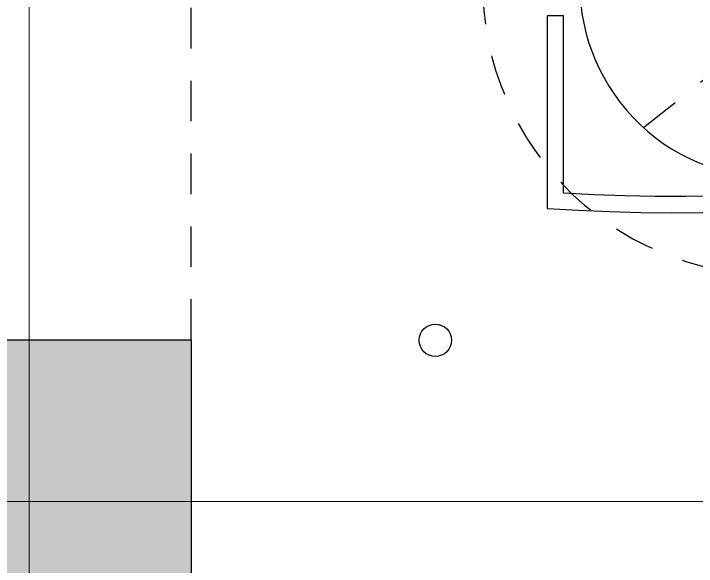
# Model space of a CAD drawing. Header units: metres. Extents: x -22 to 564, y 0 to 143.
# Drawn here: x 120.612 to 122.719, y 48.775 to 50.482 of the extents above; entities that cross this region are included whole.
import ezdxf
from ezdxf.enums import TextEntityAlignment as Align

# ---------------------------------------------------------------- set-up
doc = ezdxf.new("R2010")
doc.units = ezdxf.units.M
for name, pattern in [('EJES630', [6.3, 5.5, -0.4, 0, -0.4]), ('XREF 1N NEURO-ONCOLOGIA$0$CONJUNTO TLAHUAC$0$HIDDEN2', [0.1875, 0.125, -0.0625]), ('XREF 1N NEURO-ONCOLOGIA$0$HIDDEN2', [0.1875, 0.125, -0.0625])]:
    doc.linetypes.add(name, pattern=pattern)
doc.layers.add('EJES', color=11, linetype='EJES630', lineweight=0)
for name, color, linetype in [('XREF 1N NEURO-ONCOLOGIA$0$-CG-M-WALL', 7, 'Continuous'), ('XREF 1N NEURO-ONCOLOGIA$0$CANCELES', 1, 'Continuous'), ('XREF 1N NEURO-ONCOLOGIA$0$COLUMNAS', 6, 'Continuous'), ('XREF 1N NEURO-ONCOLOGIA$0$LAMPARAS 1', 112, 'Continuous'), ('XREF 1N NEURO-ONCOLOGIA$0$LOSA', 8, 'XREF 1N NEURO-ONCOLOGIA$0$HIDDEN2'), ('XREF 1N NEURO-ONCOLOGIA$0$PROYECCIÓN', 8, 'XREF 1N NEURO-ONCOLOGIA$0$CONJUNTO TLAHUAC$0$HIDDEN2'), ('XREF 1N NEURO-ONCOLOGIA$0$TEX-MOB', 4, 'Continuous')]:
    doc.layers.add(name, color=color, linetype=linetype)
doc.styles.add('XREF 1N NEURO-ONCOLOGIA$0$HANDLET', font='romans.shx')

# ---------------------------------------------------------------- blocks, each defined once
blk = doc.blocks.new('XREF 1N NEURO-ONCOLOGIA$0$C-1')
at = {"layer": 'XREF 1N NEURO-ONCOLOGIA$0$-CG-M-WALL', "true_color": 0x636466}
h = blk.add_hatch(color=251, dxfattribs=at)
h.dxf.hatch_style = 1
h.paths.add_polyline_path([(-0.5, -0.5), (-0.5, 0.5), (0.5, 0.5), (0.5, -0.5)])
blk.add_lwpolyline([(-0.5, -0.5), (-0.5, 0.5), (0.5, 0.5), (0.5, -0.5)], close=True)
blk = doc.blocks.new('XREF 1N NEURO-ONCOLOGIA')
at = {"layer": 'XREF 1N NEURO-ONCOLOGIA$0$CANCELES'}
blk.add_lwpolyline([(20.2739, 16.8876), (18.8064, 16.8876, -0.243671), (16.4766, 22.1078), (17.0239, 22.1078), (17.0239, 22.1578), (16.4296, 22.1578, 0.246408), (18.789, 16.8376), (20.2739, 16.8376)], format="xyb", dxfattribs=at)
at = {"layer": 'XREF 1N NEURO-ONCOLOGIA$0$LAMPARAS 1'}
blk.add_circle((16.0223, 22.5034, 0), 0.05, dxfattribs=at)
at = {"layer": 'XREF 1N NEURO-ONCOLOGIA$0$LOSA', "linetype": 'Continuous'}
blk.add_lwpolyline([(20.5739, 18.4977), (20.5739, 21.4578, 0.414214), (19.9739, 22.0578), (17.1235, 22.0578, 0.429482), (16.5243, 21.4267, 0.213959), (18.8239, 16.9376), (20.3239, 16.9376)], format="xyb", dxfattribs=at)
at = {"layer": 'XREF 1N NEURO-ONCOLOGIA$0$PROYECCIÓN'}
for p, q in [((16.0239, 23.2576, 0), (20.3239, 23.2576, 0)), ((16.6794, 21.8613), (20.5739, 16.9376))]:
    blk.add_line(p, q, dxfattribs=at)
at = {"layer": 'XREF 1N NEURO-ONCOLOGIA$0$PROYECCIÓN', "elevation": 0}
blk.add_lwpolyline([(15.1287, 23.2576, 0.269286), (17.6239, 15.9376, 0.256404)], format="xyb", dxfattribs=at)
at = {"layer": 'XREF 1N NEURO-ONCOLOGIA$0$PROYECCIÓN'}
blk.add_lwpolyline([(20.6739, 20.0976), (20.6739, 21.4578, 0.414214), (19.7739, 22.3578), (17.1235, 22.3578, 0.429482), (16.2247, 21.4112, 0.218272), (18.7199, 16.6376), (20.3239, 16.6376)], format="xyb", dxfattribs=at)
at = {"layer": 'XREF 1N NEURO-ONCOLOGIA$0$COLUMNAS'}
blk.add_blockref('XREF 1N NEURO-ONCOLOGIA$0$C-1', (15.5239, 23.7576, 0), dxfattribs=at)
at = {"layer": 'XREF 1N NEURO-ONCOLOGIA$0$TEX-MOB', "style": 'XREF 1N NEURO-ONCOLOGIA$0$HANDLET'}
for p in [(1.7, 4.5847, 0), (1.7073, 2.0138, 0)]:
    blk.add_attdef('234', text='', height=0.075, rotation=180, dxfattribs=at).set_placement(p, align=Align.MIDDLE_CENTER)

msp = doc.modelspace()

# ---------------------------------------------------------------- block references
at = {"rotation": 90}
msp.add_blockref('XREF 1N NEURO-ONCOLOGIA', (144.4169, 33.4511), dxfattribs=at)

# ---------------------------------------------------------------- next in the draw order: linework, layer by layer
at = {"layer": 'EJES'}
for p, q in [((120.6596, 33.165), (120.6596, 58.55)), ((80.8467, 48.975), (145.8292, 48.9751))]:
    msp.add_line(p, q, dxfattribs=at)

doc.saveas('drawing.dxf')
